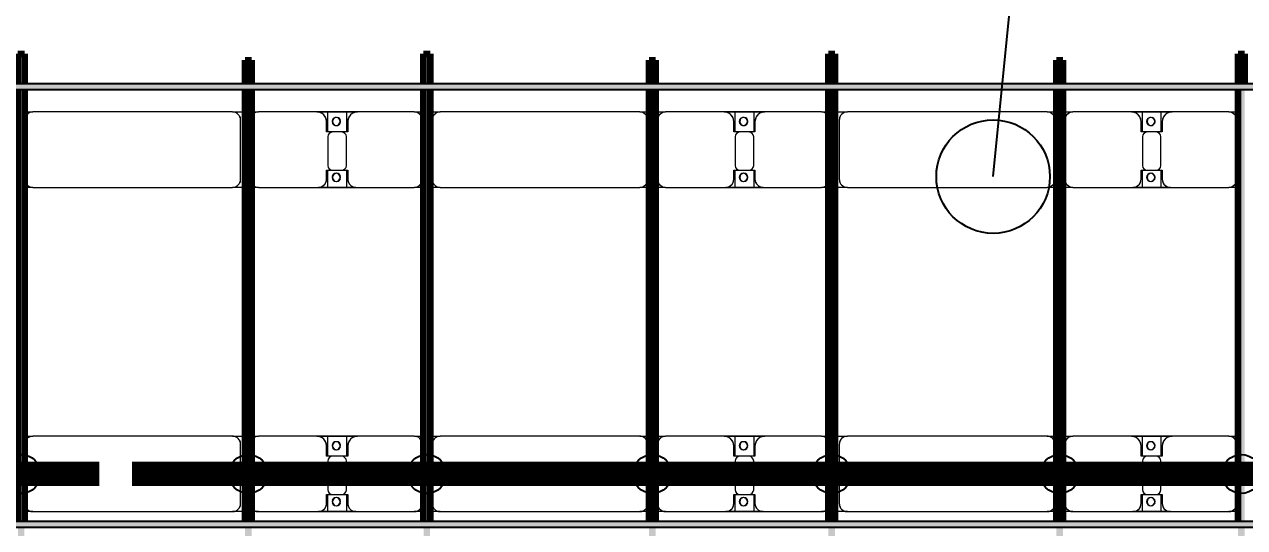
# Model space of a CAD drawing. Header units: millimetres. Extents: x -268744 to 115753, y -96240 to -10461.
# Drawn here: x -239644 to -232124, y -22647 to -19543 of the extents above; entities that cross this region are included whole.
import ezdxf

# ---------------------------------------------------------------- set-up
doc = ezdxf.new("R2010")
doc.units = ezdxf.units.MM
for name, color, linetype, lineweight in [('A-ANNO-DIMS', 211, 'Continuous', 9), ('A-ANNO-DIMS-900', 211, 'Continuous', 9), ('A-GENM', 13, 'Continuous', 9), ('S-BEAM', 12, 'Continuous', 9)]:
    doc.layers.add(name, color=color, linetype=linetype, lineweight=lineweight)
for name, color, linetype in [('GC-BICH NEO', 6, 'Continuous'), ('GC-DAY NEO', 5, 'Continuous'), ('GC-HOP 40x60 GIA CUONG', 1, 'Continuous')]:
    doc.layers.add(name, color=color, linetype=linetype)
doc.styles.add('Trebuchet MS', font='trebuc.ttf', dxfattribs={"width": 0.8, "height": 2700})
doc.dimstyles.new('Arc_Length_-_3mm_Trebuchet_MS_3', dxfattribs={"dimscale": 304.8, "dimtxt": 2783.567448, "dimasz": 2.952756, "dimexe": 4.429134, "dimexo": 4.429134, "dimgap": 0.885827, "dimtad": 1, "dimdec": 0, "dimrnd": 10, "dimzin": 0, "dimdsep": 46, "dimtxsty": 'Trebuchet MS', "dimblk1": 'OBLIQUE', "dimblk2": 'OBLIQUE', "dimsah": 1, "dimcen": 0.09, "dimdle": 2.952756, "dimazin": 0, "dimtfac": 1, "dimtdec": 4, "dimtix": 1, "dimtmove": 0, "dimatfit": 3, "dimfxl": 1, "dimtvp": 1, "dimtfill": 1, "dimtolj": 1, "dimtzin": 0, "dimarcsym": 2})

# ---------------------------------------------------------------- blocks, each defined once
blk = doc.blocks.new('Dầm C52 - Dầm C52-V2-KHUNG KẾT CẤU BÈ PIN 1')
at = {"layer": 'S-BEAM', "lineweight": 140}
h = blk.add_hatch(color=1, dxfattribs=at)
h.paths.add_polyline_path([(-25480.9, 20), (-25480.9, -20), (-25440.9, -20), (-25440.9, 20)])
h.paths.add_polyline_path([(-25400.9, 20), (-25400.9, -20), (-19440.9, -20), (-19443, 20), (-24983.5, 20)])
h.paths.add_polyline_path([(-19400.9, 20), (-19400.9, -20), (-13440.9, -20), (-13440.9, 20), (-18519.6, 20)])
h.paths.add_polyline_path([(-13400.9, -20), (-7440.9, -20), (-7440.9, 20), (-13400.9, 20)])
h.paths.add_polyline_path([(-7400.9, 20), (-7400.9, -20), (-1440.9, -20), (-1440.9, 20), (-6515.3, 20)])
h.paths.add_polyline_path([(-1400.9, 20), (-1400.9, -20), (4559.1, -20), (4559.1, 20), (-974.9, 20)])
h.paths.add_polyline_path([(4599.1, -20), (10559.1, -20), (10559.1, 20), (4599.1, 20)])
h.paths.add_polyline_path([(10599.1, -20), (16559.1, -20), (16559.1, 20), (10599.1, 20)])
h.paths.add_polyline_path([(16599.1, 20), (16599.1, -20), (22559.1, -20), (22559.1, 20), (17493.2, 20)])
h.paths.add_polyline_path([(22599.1, 20), (22599.1, -20), (25259.1, -20), (25259.1, 20), (23033.7, 20)])
h.paths.add_polyline_path([(25299.1, -20), (25480.9, -20), (25480.9, 20), (25299.1, 20)])
at = {"layer": 'S-BEAM', "color": 1, "lineweight": 140}
for p, q in [((22599.1, 20), (25259.1, 20)), ((25299.1, 20), (25480.9, 20)), ((25480.9, 20), (25480.9, -20)), ((25259.1, -20), (22599.1, -20)), ((25480.9, -20), (25299.1, -20))]:
    blk.add_line(p, q, dxfattribs=at)
blk = doc.blocks.new('Dầm C52 - Dầm C52-102503-KHUNG KẾT CẤU BÈ PIN 1')
at = {"layer": 'S-BEAM', "lineweight": 140}
h = blk.add_hatch(color=1, dxfattribs=at)
h.paths.add_polyline_path([(-25480.9, 20), (-25480.9, -20), (-25440.9, -20), (-25440.9, 20)])
h.paths.add_polyline_path([(-25400.9, 20), (-25400.9, -20), (-19440.9, -20), (-19443, 20), (-24983.5, 20)])
h.paths.add_polyline_path([(-19400.9, 20), (-19400.9, -20), (-13440.9, -20), (-13440.9, 20), (-17596.2, 20)])
h.paths.add_polyline_path([(-13400.9, -20), (-7440.9, -20), (-7440.9, 20), (-13400.9, 20)])
h.paths.add_polyline_path([(-7400.9, -20), (-1440.9, -20), (-1440.9, 20), (-7400.9, 20)])
h.paths.add_polyline_path([(-1400.9, -20), (4559.1, -20), (4559.1, 20), (-1400.9, 20)])
h.paths.add_polyline_path([(4599.1, -20), (10559.1, -20), (10559.1, 20), (4599.1, 20)])
h.paths.add_polyline_path([(10599.1, 20), (10599.1, -20), (16559.1, -20), (16559.1, 20), (11952.8, 20)])
h.paths.add_polyline_path([(16599.1, -20), (22559.1, -20), (22559.1, 20), (16599.1, 20)])
h.paths.add_polyline_path([(22599.1, -20), (25259.1, -20), (25259.1, 20), (22599.1, 20)])
h.paths.add_polyline_path([(25299.1, -20), (25441.8, -20), (25441.8, 20), (25299.1, 20)])
at = {"layer": 'S-BEAM', "color": 1, "lineweight": 140}
for p, q in [((22599.1, 20), (25259.1, 20)), ((25299.1, 20), (25441.8, 20)), ((25441.8, 20), (25441.8, -20)), ((25259.1, -20), (22599.1, -20)), ((25441.8, -20), (25299.1, -20))]:
    blk.add_line(p, q, dxfattribs=at)
blk = doc.blocks.new('Dầm C52 - Dầm C52-V20-KHUNG KẾT CẤU BÈ PIN 1')
at = {"layer": 'S-BEAM', "lineweight": 140}
h = blk.add_hatch(color=1, dxfattribs=at)
h.paths.add_polyline_path([(-25480.9, 20), (-25480.9, -20), (-25440.9, -20), (-25440.9, 20)])
h.paths.add_polyline_path([(-25400.9, 1.6), (-25400.9, -20), (-19440.9, -20), (-19443, 20), (-25400.9, 20)])
h.paths.add_polyline_path([(-19400.9, -20), (-13440.9, -20), (-13440.9, 20), (-19400.9, 20), (-19400.9, 1.6)])
h.paths.add_polyline_path([(-13400.9, 1.6), (-13400.9, -20), (-7440.9, -20), (-7440.9, 20), (-13400.9, 20)])
h.paths.add_polyline_path([(-7400.9, 20), (-7400.9, -20), (-1440.9, -20), (-1440.9, 20), (-6515.3, 20)])
h.paths.add_polyline_path([(-1400.9, 1.6), (-1400.9, -20), (4559.1, -20), (4559.1, 20), (-1400.9, 20)])
h.paths.add_polyline_path([(4599.1, 1.6), (4599.1, -20), (10559.1, -20), (10559.1, 20), (4599.1, 20)])
h.paths.add_polyline_path([(10599.1, 20), (10599.1, -20), (16559.1, -20), (16559.1, 20), (11029.4, 20)])
h.paths.add_polyline_path([(16599.1, 20), (16599.1, -20), (22559.1, -20), (22559.1, 20), (17493.2, 20)])
h.paths.add_polyline_path([(22599.1, 1.6), (22599.1, -20), (25259.1, -20), (25259.1, 20), (22599.1, 20)])
h.paths.add_polyline_path([(25299.1, -20), (25441.8, -20), (25441.8, 20), (25299.1, 20), (25299.1, 1.6)])
at = {"layer": 'S-BEAM', "color": 1, "lineweight": 140}
for p, q in [((22599.1, 20), (25259.1, 20)), ((25299.1, 20), (25441.8, 20)), ((25441.8, 20), (25441.8, -20)), ((25259.1, -20), (22599.1, -20)), ((25441.8, -20), (25299.1, -20))]:
    blk.add_line(p, q, dxfattribs=at)
blk = doc.blocks.new('Dầm C52 - Dầm C52-V1-KHUNG KẾT CẤU BÈ PIN 1')
at = {"layer": 'S-BEAM', "lineweight": 140}
h = blk.add_hatch(color=1, dxfattribs=at)
h.paths.add_polyline_path([(-25480.9, 20), (-25480.9, -20), (-25440.9, -20), (-25445.2, 20)])
h.paths.add_polyline_path([(-25400.9, -20), (-19440.9, -20), (-19443, 20), (-25400.9, 20)])
h.paths.add_polyline_path([(-19400.9, 20), (-19400.9, -20), (-13440.9, -20), (-13440.9, 20), (-18981.3, 20)])
h.paths.add_polyline_path([(-13400.9, -20), (-7440.9, -20), (-7440.9, 20), (-13400.9, 20)])
h.paths.add_polyline_path([(-7400.9, 20), (-7400.9, -20), (-1440.9, -20), (-1440.9, 20), (-6977, 20)])
h.paths.add_polyline_path([(-1400.9, -20), (4559.1, -20), (4559.1, 20), (-1400.9, 20)])
h.paths.add_polyline_path([(4599.1, 20), (4599.1, -20), (10559.1, -20), (10559.1, 20), (5027.2, 20)])
h.paths.add_polyline_path([(10599.1, -20), (16559.1, -20), (16559.1, 20), (10599.1, 20)])
h.paths.add_polyline_path([(16599.1, 20), (16599.1, -20), (22559.1, -20), (22559.1, 20), (17031.5, 20)])
h.paths.add_polyline_path([(22599.1, -20), (25259.1, -20), (25259.1, 20), (22599.1, 20)])
h.paths.add_polyline_path([(25299.1, -20), (25480.9, -20), (25480.9, 20), (25299.1, 20)])
at = {"layer": 'S-BEAM', "color": 1, "lineweight": 140}
for p, q in [((22599.1, 20), (25259.1, 20)), ((25299.1, 20), (25480.9, 20)), ((25480.9, 20), (25480.9, -20)), ((25259.1, -20), (22599.1, -20)), ((25480.9, -20), (25299.1, -20))]:
    blk.add_line(p, q, dxfattribs=at)
blk = doc.blocks.new('Dầm C52 - Dầm C52-V21-KHUNG KẾT CẤU BÈ PIN 1')
at = {"layer": 'S-BEAM', "lineweight": 140}
h = blk.add_hatch(color=1, dxfattribs=at)
h.paths.add_polyline_path([(-25480.9, 20), (-25480.9, -20), (-25440.9, -20), (-25445.2, 20)])
h.paths.add_polyline_path([(-25400.9, 20), (-25400.9, -20), (-19440.9, -20), (-19443, 20), (-24983.5, 20)])
h.paths.add_polyline_path([(-19400.9, 5.7), (-19400.9, -20), (-13440.9, -20), (-13440.9, 20), (-19400.9, 20)])
h.paths.add_polyline_path([(-13400.9, 5.7), (-13400.9, -20), (-7440.9, -20), (-7440.9, 20), (-13400.9, 20)])
h.paths.add_polyline_path([(-7400.9, -20), (-1440.9, -20), (-1440.9, 20), (-7400.9, 20), (-7400.9, 5.7)])
h.paths.add_polyline_path([(-1400.9, 5.7), (-1400.9, -20), (4559.1, -20), (4559.1, 20), (-1400.9, 20)])
h.paths.add_polyline_path([(4599.1, 20), (4599.1, -20), (10559.1, -20), (10559.1, 20), (5027.2, 20)])
h.paths.add_polyline_path([(10599.1, 5.7), (10599.1, -20), (16559.1, -20), (16559.1, 20), (10599.1, 20)])
h.paths.add_polyline_path([(16599.1, -20), (22559.1, -20), (22559.1, 20), (16599.1, 20), (16599.1, 5.7)])
h.paths.add_polyline_path([(22599.1, 5.7), (22599.1, -20), (25259.1, -20), (25259.1, 20), (22599.1, 20)])
h.paths.add_polyline_path([(25299.1, -20), (25480.9, -20), (25480.9, 20), (25299.1, 20), (25299.1, 5.7)])
at = {"layer": 'S-BEAM', "color": 1, "lineweight": 140}
for p, q in [((22599.1, 20), (25259.1, 20)), ((25299.1, 20), (25480.9, 20)), ((25480.9, 20), (25480.9, -20)), ((25480.9, -20), (25299.1, -20))]:
    blk.add_line(p, q, dxfattribs=at)
blk = doc.blocks.new('Dai phao do pin - DẢI PHAO ĐỠ PIN-V27-KHUNG KẾT CẤU BÈ PIN 1')
at = {"layer": 'A-GENM', "color": 7}
for p, q in [((14387.6, 241.6), (14439.7, 241.6)), ((14387.6, 241.6), (14439.7, 241.6)), ((15670.3, 241.6), (14439.7, 241.6)), ((15670.3, 241.6), (15747.6, 241.6)), ((15670.3, 241.6), (15747.6, 241.6)), ((15787.6, 241.6), (15829.7, 241.6)), ((15787.6, 241.6), (15829.7, 241.6)), ((16189.7, 241.6), (15829.7, 241.6)), ((16189.7, 241.6), (16372.2, 241.6)), ((16372.2, 241.6), (16189.7, 241.6)), ((16257.8, 241.6), (16440.3, 241.6)), ((16257.8, 116.2), (16257.8, 241.6)), ((16440.3, 241.6), (16257.8, 241.6)), ((16372.2, 241.6), (16372.2, 116.2)), ((16790.3, 241.6), (16440.3, 241.6)), ((16790.3, 241.6), (16847.6, 241.6)), ((16790.3, 241.6), (16847.6, 241.6)), ((16887.6, 241.6), (16949.7, 241.6)), ((16887.6, 241.6), (16949.7, 241.6)), ((18180.3, 241.6), (16949.7, 241.6)), ((18180.3, 241.6), (18237.6, 241.6)), ((18180.3, 241.6), (18237.6, 241.6)), ((18277.6, 241.6), (18339.7, 241.6)), ((18277.6, 241.6), (18339.7, 241.6)), ((18699.7, 241.6), (18339.7, 241.6)), ((18699.7, 241.6), (18882.2, 241.6)), ((18882.2, 241.6), (18699.7, 241.6)), ((18767.8, 241.6), (18950.3, 241.6)), ((18767.8, 116.2), (18767.8, 241.6)), ((18950.3, 241.6), (18767.8, 241.6)), ((18882.2, 241.6), (18882.2, 116.2)), ((19300.3, 241.6), (18950.3, 241.6)), ((19300.3, 241.6), (19342.6, 241.6)), ((19300.3, 241.6), (19342.6, 241.6)), ((19382.6, 241.6), (19459.7, 241.6)), ((19382.6, 241.6), (19459.7, 241.6)), ((20690.3, 241.6), (19459.7, 241.6)), ((20690.3, 241.6), (20747.6, 241.6)), ((20690.3, 241.6), (20747.6, 241.6)), ((20787.6, 241.6), (20849.7, 241.6)), ((20787.6, 241.6), (20849.7, 241.6)), ((21209.7, 241.6), (20849.7, 241.6)), ((21209.7, 241.6), (21392.2, 241.6)), ((21392.2, 241.6), (21209.7, 241.6)), ((21277.8, 241.6), (21460.3, 241.6)), ((21277.8, 116.2), (21277.8, 241.6)), ((21460.3, 241.6), (21277.8, 241.6)), ((21392.2, 241.6), (21392.2, 116.2)), ((21810.3, 241.6), (21460.3, 241.6)), ((21810.3, 241.6), (21867.6, 241.6)), ((21810.3, 241.6), (21867.6, 241.6)), ((14389.7, 191.6), (14389.7, -173.4)), ((15720.3, -173.4), (15720.3, 191.6)), ((16249.7, 118.2), (16249.7, 181.6)), ((16380.3, 181.6), (16380.3, 118.2)), ((16840.3, -173.4), (16840.3, 191.6)), ((16899.7, 191.6), (16899.7, -173.4)), ((18230.3, -173.4), (18230.3, 191.6)), ((18289.7, 191.6), (18289.7, -173.4)), ((18759.7, 118.2), (18759.7, 181.6)), ((18890.3, 181.6), (18890.3, 118.2)), ((19409.7, 191.6), (19409.7, -173.4)), ((20740.3, -173.4), (20740.3, 191.6)), ((20799.7, 191.6), (20799.7, -173.4)), ((21269.7, 118.2), (21269.7, 181.6)), ((21400.3, 181.6), (21400.3, 118.2)), ((21860.3, -173.4), (21860.3, 191.6)), ((16342.2, 118.2), (16249.7, 118.2)), ((16257.8, 88.2), (16257.8, -88.2)), ((16380.3, 118.2), (16287.8, 118.2)), ((16372.2, -88.2), (16372.2, 88.2)), ((18852.2, 118.2), (18759.7, 118.2)), ((18767.8, 88.2), (18767.8, -88.2)), ((18890.3, 118.2), (18797.8, 118.2)), ((18882.2, -88.2), (18882.2, 88.2)), ((21362.2, 118.2), (21269.7, 118.2)), ((21277.8, 88.2), (21277.8, -88.2)), ((21400.3, 118.2), (21307.8, 118.2)), ((21392.2, -88.2), (21392.2, 88.2)), ((16249.7, -173.4), (16249.7, -118.2)), ((16249.7, -118.2), (16342.2, -118.2)), ((16257.8, -223.4), (16257.8, -116.2)), ((16287.8, -118.2), (16380.3, -118.2)), ((16372.2, -116.2), (16372.2, -223.4)), ((16380.3, -118.2), (16380.3, -173.4)), ((18759.7, -173.4), (18759.7, -118.2)), ((18759.7, -118.2), (18852.2, -118.2)), ((18767.8, -223.4), (18767.8, -116.2)), ((18797.8, -118.2), (18890.3, -118.2)), ((18882.2, -116.2), (18882.2, -223.4)), ((18890.3, -118.2), (18890.3, -173.4)), ((21269.7, -173.4), (21269.7, -118.2)), ((21269.7, -118.2), (21362.2, -118.2)), ((21277.8, -223.4), (21277.8, -116.2)), ((21307.8, -118.2), (21400.3, -118.2)), ((21392.2, -116.2), (21392.2, -223.4)), ((21400.3, -118.2), (21400.3, -173.4)), ((14439.7, -223.4), (14387.6, -223.4)), ((14439.7, -223.4), (14387.6, -223.4)), ((14439.7, -223.4), (15670.3, -223.4)), ((15747.6, -223.4), (15670.3, -223.4)), ((15747.6, -223.4), (15670.3, -223.4)), ((15829.7, -223.4), (15787.6, -223.4)), ((15829.7, -223.4), (15787.6, -223.4)), ((15829.7, -223.4), (16199.7, -223.4)), ((16372.2, -223.4), (16199.7, -223.4)), ((16199.7, -223.4), (16372.2, -223.4)), ((16430.3, -223.4), (16257.8, -223.4)), ((16257.8, -223.4), (16430.3, -223.4)), ((16430.3, -223.4), (16790.3, -223.4)), ((16847.6, -223.4), (16790.3, -223.4)), ((16847.6, -223.4), (16790.3, -223.4)), ((16949.7, -223.4), (16887.6, -223.4)), ((16949.7, -223.4), (16887.6, -223.4)), ((16949.7, -223.4), (18180.3, -223.4)), ((18237.6, -223.4), (18180.3, -223.4)), ((18237.6, -223.4), (18180.3, -223.4)), ((18339.7, -223.4), (18277.6, -223.4)), ((18339.7, -223.4), (18277.6, -223.4)), ((18339.7, -223.4), (18709.7, -223.4)), ((18882.2, -223.4), (18709.7, -223.4)), ((18709.7, -223.4), (18882.2, -223.4)), ((18940.3, -223.4), (18767.8, -223.4)), ((18767.8, -223.4), (18940.3, -223.4)), ((18940.3, -223.4), (19300.3, -223.4)), ((19342.6, -223.4), (19300.3, -223.4)), ((19342.6, -223.4), (19300.3, -223.4)), ((19459.7, -223.4), (19382.6, -223.4)), ((19459.7, -223.4), (19382.6, -223.4)), ((19459.7, -223.4), (20690.3, -223.4)), ((20747.6, -223.4), (20690.3, -223.4)), ((20747.6, -223.4), (20690.3, -223.4)), ((20849.7, -223.4), (20787.6, -223.4)), ((20849.7, -223.4), (20787.6, -223.4)), ((20849.7, -223.4), (21219.7, -223.4)), ((21392.2, -223.4), (21219.7, -223.4)), ((21219.7, -223.4), (21392.2, -223.4)), ((21450.3, -223.4), (21277.8, -223.4)), ((21277.8, -223.4), (21450.3, -223.4)), ((21450.3, -223.4), (21810.3, -223.4)), ((21867.6, -223.4), (21810.3, -223.4)), ((21867.6, -223.4), (21810.3, -223.4))]:
    blk.add_line(p, q, dxfattribs=at)
for centre, radius, start, end in [((14439.7, 191.6), 50, 90, 180), ((14439.7, 191.6), 50, 105, 135), ((15670.3, 191.6), 50, 360, 90), ((15670.3, 191.6), 50, 60, 90), ((15829.7, 191.6), 50, 90, 150), ((15829.7, 191.6), 50, 105, 150), ((16189.7, 181.6), 60, 0, 90), ((16189.7, 181.6), 60, 0, 60), ((16440.3, 181.6), 60, 90, 180), ((16440.3, 181.6), 60, 120, 180), ((16790.3, 191.6), 50, 0, 90), ((16790.3, 191.6), 50, 0, 75), ((16949.7, 191.6), 50, 90, 180), ((16949.7, 191.6), 50, 105, 135), ((18180.3, 191.6), 50, 0, 90), ((18180.3, 191.6), 50, 60, 90), ((18339.7, 191.6), 50, 90, 180), ((18339.7, 191.6), 50, 105, 180), ((18699.7, 181.6), 60, 360, 90), ((18699.7, 181.6), 60, 360, 60), ((18950.3, 181.6), 60, 90, 180), ((18950.3, 181.6), 60, 120, 180), ((19300.3, 191.6), 50, 30, 90), ((19300.3, 191.6), 50, 30, 75), ((19459.7, 191.6), 50, 90, 180), ((19459.7, 191.6), 50, 105, 135), ((20690.3, 191.6), 50, 0, 90), ((20690.3, 191.6), 50, 60, 90), ((20849.7, 191.6), 50, 90, 180), ((20849.7, 191.6), 50, 105, 180), ((21209.7, 181.6), 60, 0, 90), ((21209.7, 181.6), 60, 0, 60), ((21460.3, 181.6), 60, 90, 180), ((21460.3, 181.6), 60, 120, 180), ((21810.3, 191.6), 50, 0, 90), ((21810.3, 191.6), 50, 0, 75), ((14439.7, 191.6), 50, 150, 180), ((15670.3, 191.6), 50, 15, 30), ((16308.6, 183.2), 25, 0, 180), ((16308.6, 183.2), 25, 180, 0), ((16308.6, 183.2), 25, 360, 165), ((16311.4, 183.2), 25, 0, 180), ((16311.4, 183.2), 25, 90, 180), ((16311.4, 183.2), 25, 180, 360), ((16311.4, 183.2), 25, 180, 300), ((16308.6, 183.2), 25, 210, 0), ((16311.4, 183.2), 25, 15, 75), ((16311.4, 183.2), 25, 330, 345), ((16949.7, 191.6), 50, 150, 180), ((18180.3, 191.6), 50, 15, 30), ((18818.6, 183.2), 25, 0, 180), ((18818.6, 183.2), 25, 180, 0), ((18818.6, 183.2), 25, 0, 165), ((18821.4, 183.2), 25, 0, 180), ((18821.4, 183.2), 25, 90, 180), ((18821.4, 183.2), 25, 180, 0), ((18821.4, 183.2), 25, 180, 300), ((18818.6, 183.2), 25, 210, 0), ((18821.4, 183.2), 25, 15, 75), ((18821.4, 183.2), 25, 330, 345), ((19459.7, 191.6), 50, 150, 180), ((20690.3, 191.6), 50, 15, 30), ((21328.6, 183.2), 25, 0, 180), ((21328.6, 183.2), 25, 180, 0), ((21328.6, 183.2), 25, 0, 165), ((21331.4, 183.2), 25, 360, 180), ((21331.4, 183.2), 25, 90, 180), ((21331.4, 183.2), 25, 180, 0), ((21331.4, 183.2), 25, 180, 300), ((21328.6, 183.2), 25, 210, 0), ((21331.4, 183.2), 25, 15, 75), ((21331.4, 183.2), 25, 330, 345), ((16287.8, 88.2), 30, 90, 180), ((16342.2, 88.2), 30, 0, 90), ((18797.8, 88.2), 30, 90, 180), ((18852.2, 88.2), 30, 360, 90), ((21307.8, 88.2), 30, 90, 180), ((21362.2, 88.2), 30, 0, 90), ((16287.8, -88.2), 30, 180, 270), ((16308.6, -161.8), 25, 360, 180), ((16308.6, -161.8), 25, 105, 165), ((16311.4, -161.8), 25, 0, 180), ((16311.4, -161.8), 25, 105, 180), ((16308.6, -161.8), 25, 0, 75), ((16311.4, -161.8), 25, 15, 75), ((16342.2, -88.2), 30, 270, 0), ((18797.8, -88.2), 30, 180, 270), ((18818.6, -161.8), 25, 0, 180), ((18818.6, -161.8), 25, 105, 165), ((18821.4, -161.8), 25, 0, 180), ((18821.4, -161.8), 25, 105, 180), ((18818.6, -161.8), 25, 0, 75), ((18821.4, -161.8), 25, 15, 75), ((18852.2, -88.2), 30, 270, 0), ((21307.8, -88.2), 30, 180, 270), ((21328.6, -161.8), 25, 0, 180), ((21328.6, -161.8), 25, 105, 165), ((21331.4, -161.8), 25, 360, 180), ((21331.4, -161.8), 25, 105, 180), ((21328.6, -161.8), 25, 0, 75), ((21331.4, -161.8), 25, 15, 75), ((21362.2, -88.2), 30, 270, 0), ((14439.7, -173.4), 50, 180, 270), ((14439.7, -173.4), 50, 180, 210), ((14439.7, -173.4), 50, 240, 270), ((15670.3, -173.4), 50, 270, 0), ((15670.3, -173.4), 50, 285, 300), ((15670.3, -173.4), 50, 330, 0), ((15829.7, -173.4), 50, 210, 270), ((15829.7, -173.4), 50, 210, 255), ((16199.7, -173.4), 50, 270, 360), ((16199.7, -173.4), 50, 285, 360), ((16308.6, -161.8), 25, 180, 360), ((16308.6, -161.8), 25, 195, 360), ((16311.4, -161.8), 25, 180, 0), ((16311.4, -161.8), 25, 180, 270), ((16311.4, -161.8), 25, 285, 345), ((16430.3, -173.4), 50, 180, 270), ((16430.3, -173.4), 50, 180, 255), ((16790.3, -173.4), 50, 270, 360), ((16790.3, -173.4), 50, 285, 360), ((16949.7, -173.4), 50, 180, 270), ((16949.7, -173.4), 50, 180, 210), ((16949.7, -173.4), 50, 240, 270), ((18180.3, -173.4), 50, 270, 0), ((18180.3, -173.4), 50, 285, 300), ((18180.3, -173.4), 50, 330, 360), ((18339.7, -173.4), 50, 180, 270), ((18339.7, -173.4), 50, 180, 255), ((18709.7, -173.4), 50, 270, 360), ((18709.7, -173.4), 50, 285, 360), ((18818.6, -161.8), 25, 180, 0), ((18818.6, -161.8), 25, 195, 0), ((18821.4, -161.8), 25, 180, 0), ((18821.4, -161.8), 25, 180, 270), ((18821.4, -161.8), 25, 285, 345), ((18940.3, -173.4), 50, 180, 270), ((18940.3, -173.4), 50, 180, 255), ((19300.3, -173.4), 50, 270, 330), ((19300.3, -173.4), 50, 285, 330), ((19459.7, -173.4), 50, 180, 270), ((19459.7, -173.4), 50, 180, 210), ((19459.7, -173.4), 50, 240, 270), ((20690.3, -173.4), 50, 270, 0), ((20690.3, -173.4), 50, 285, 300), ((20690.3, -173.4), 50, 330, 0), ((20849.7, -173.4), 50, 180, 270), ((20849.7, -173.4), 50, 180, 255), ((21219.7, -173.4), 50, 270, 360), ((21219.7, -173.4), 50, 285, 360), ((21328.6, -161.8), 25, 180, 0), ((21328.6, -161.8), 25, 195, 0), ((21331.4, -161.8), 25, 180, 360), ((21331.4, -161.8), 25, 180, 270), ((21331.4, -161.8), 25, 285, 345), ((21450.3, -173.4), 50, 180, 270), ((21450.3, -173.4), 50, 180, 255), ((21810.3, -173.4), 50, 270, 0), ((21810.3, -173.4), 50, 285, 0)]:
    blk.add_arc(centre, radius, start, end, dxfattribs=at)
blk = doc.blocks.new('Dai phao do pin - DẢI PHAO ĐỠ PIN-V28-KHUNG KẾT CẤU BÈ PIN 1')
at = {"layer": 'A-GENM', "color": 7}
for p, q in [((14387.6, 241.6), (14439.7, 241.6)), ((14387.6, 241.6), (14439.7, 241.6)), ((15670.3, 241.6), (14439.7, 241.6)), ((15670.3, 241.6), (15747.6, 241.6)), ((15670.3, 241.6), (15747.6, 241.6)), ((15787.6, 241.6), (15829.7, 241.6)), ((15787.6, 241.6), (15829.7, 241.6)), ((16189.7, 241.6), (15829.7, 241.6)), ((16189.7, 241.6), (16372.2, 241.6)), ((16372.2, 241.6), (16189.7, 241.6)), ((16257.8, 241.6), (16440.3, 241.6)), ((16257.8, 116.2), (16257.8, 241.6)), ((16440.3, 241.6), (16257.8, 241.6)), ((16372.2, 241.6), (16372.2, 116.2)), ((16790.3, 241.6), (16440.3, 241.6)), ((16790.3, 241.6), (16847.6, 241.6)), ((16790.3, 241.6), (16847.6, 241.6)), ((16887.6, 241.6), (16949.7, 241.6)), ((16887.6, 241.6), (16949.7, 241.6)), ((18180.3, 241.6), (16949.7, 241.6)), ((18180.3, 241.6), (18237.6, 241.6)), ((18180.3, 241.6), (18237.6, 241.6)), ((18277.6, 241.6), (18339.7, 241.6)), ((18277.6, 241.6), (18339.7, 241.6)), ((18699.7, 241.6), (18339.7, 241.6)), ((18699.7, 241.6), (18882.2, 241.6)), ((18882.2, 241.6), (18699.7, 241.6)), ((18767.8, 241.6), (18950.3, 241.6)), ((18767.8, 116.2), (18767.8, 241.6)), ((18950.3, 241.6), (18767.8, 241.6)), ((18882.2, 241.6), (18882.2, 116.2)), ((19300.3, 241.6), (18950.3, 241.6)), ((19300.3, 241.6), (19342.6, 241.6)), ((19300.3, 241.6), (19342.6, 241.6)), ((19382.6, 241.6), (19459.7, 241.6)), ((19382.6, 241.6), (19459.7, 241.6)), ((20690.3, 241.6), (19459.7, 241.6)), ((20690.3, 241.6), (20747.6, 241.6)), ((20690.3, 241.6), (20747.6, 241.6)), ((20787.6, 241.6), (20849.7, 241.6)), ((20787.6, 241.6), (20849.7, 241.6)), ((21209.7, 241.6), (20849.7, 241.6)), ((21209.7, 241.6), (21392.2, 241.6)), ((21392.2, 241.6), (21209.7, 241.6)), ((21277.8, 241.6), (21460.3, 241.6)), ((21277.8, 116.2), (21277.8, 241.6)), ((21460.3, 241.6), (21277.8, 241.6)), ((21392.2, 241.6), (21392.2, 116.2)), ((21810.3, 241.6), (21460.3, 241.6)), ((21810.3, 241.6), (21867.6, 241.6)), ((21810.3, 241.6), (21867.6, 241.6)), ((14389.7, 191.6), (14389.7, -173.4)), ((15720.3, -173.4), (15720.3, 191.6)), ((16249.7, 118.2), (16249.7, 181.6)), ((16380.3, 181.6), (16380.3, 118.2)), ((16840.3, -173.4), (16840.3, 191.6)), ((16899.7, 191.6), (16899.7, -173.4)), ((18230.3, -173.4), (18230.3, 191.6)), ((18289.7, 191.6), (18289.7, -173.4)), ((18759.7, 118.2), (18759.7, 181.6)), ((18890.3, 181.6), (18890.3, 118.2)), ((19409.7, 191.6), (19409.7, -173.4)), ((20740.3, -173.4), (20740.3, 191.6)), ((20799.7, 191.6), (20799.7, -173.4)), ((21269.7, 118.2), (21269.7, 181.6)), ((21400.3, 181.6), (21400.3, 118.2)), ((21860.3, -173.4), (21860.3, 191.6)), ((16342.2, 118.2), (16249.7, 118.2)), ((16257.8, 88.2), (16257.8, -88.2)), ((16380.3, 118.2), (16287.8, 118.2)), ((16372.2, -88.2), (16372.2, 88.2)), ((18852.2, 118.2), (18759.7, 118.2)), ((18767.8, 88.2), (18767.8, -88.2)), ((18890.3, 118.2), (18797.8, 118.2)), ((18882.2, -88.2), (18882.2, 88.2)), ((21362.2, 118.2), (21269.7, 118.2)), ((21277.8, 88.2), (21277.8, -88.2)), ((21400.3, 118.2), (21307.8, 118.2)), ((21392.2, -88.2), (21392.2, 88.2)), ((16249.7, -173.4), (16249.7, -118.2)), ((16249.7, -118.2), (16342.2, -118.2)), ((16257.8, -223.4), (16257.8, -116.2)), ((16287.8, -118.2), (16380.3, -118.2)), ((16372.2, -116.2), (16372.2, -223.4)), ((16380.3, -118.2), (16380.3, -173.4)), ((18759.7, -173.4), (18759.7, -118.2)), ((18759.7, -118.2), (18852.2, -118.2)), ((18767.8, -223.4), (18767.8, -116.2)), ((18797.8, -118.2), (18890.3, -118.2)), ((18882.2, -116.2), (18882.2, -223.4)), ((18890.3, -118.2), (18890.3, -173.4)), ((21269.7, -173.4), (21269.7, -118.2)), ((21269.7, -118.2), (21362.2, -118.2)), ((21277.8, -223.4), (21277.8, -116.2)), ((21307.8, -118.2), (21400.3, -118.2)), ((21392.2, -116.2), (21392.2, -223.4)), ((21400.3, -118.2), (21400.3, -173.4)), ((14439.7, -223.4), (14387.6, -223.4)), ((14439.7, -223.4), (14387.6, -223.4)), ((14439.7, -223.4), (15670.3, -223.4)), ((15747.6, -223.4), (15670.3, -223.4)), ((15747.6, -223.4), (15670.3, -223.4)), ((15829.7, -223.4), (15787.6, -223.4)), ((15829.7, -223.4), (15787.6, -223.4)), ((15829.7, -223.4), (16199.7, -223.4)), ((16372.2, -223.4), (16199.7, -223.4)), ((16199.7, -223.4), (16372.2, -223.4)), ((16430.3, -223.4), (16257.8, -223.4)), ((16257.8, -223.4), (16430.3, -223.4)), ((16430.3, -223.4), (16790.3, -223.4)), ((16847.6, -223.4), (16790.3, -223.4)), ((16847.6, -223.4), (16790.3, -223.4)), ((16949.7, -223.4), (16887.6, -223.4)), ((16949.7, -223.4), (16887.6, -223.4)), ((16949.7, -223.4), (18180.3, -223.4)), ((18237.6, -223.4), (18180.3, -223.4)), ((18237.6, -223.4), (18180.3, -223.4)), ((18339.7, -223.4), (18277.6, -223.4)), ((18339.7, -223.4), (18277.6, -223.4)), ((18339.7, -223.4), (18709.7, -223.4)), ((18882.2, -223.4), (18709.7, -223.4)), ((18709.7, -223.4), (18882.2, -223.4)), ((18940.3, -223.4), (18767.8, -223.4)), ((18767.8, -223.4), (18940.3, -223.4)), ((18940.3, -223.4), (19300.3, -223.4)), ((19342.6, -223.4), (19300.3, -223.4)), ((19342.6, -223.4), (19300.3, -223.4)), ((19459.7, -223.4), (19382.6, -223.4)), ((19459.7, -223.4), (19382.6, -223.4)), ((19459.7, -223.4), (20690.3, -223.4)), ((20747.6, -223.4), (20690.3, -223.4)), ((20747.6, -223.4), (20690.3, -223.4)), ((20849.7, -223.4), (20787.6, -223.4)), ((20849.7, -223.4), (20787.6, -223.4)), ((20849.7, -223.4), (21219.7, -223.4)), ((21392.2, -223.4), (21219.7, -223.4)), ((21219.7, -223.4), (21392.2, -223.4)), ((21450.3, -223.4), (21277.8, -223.4)), ((21277.8, -223.4), (21450.3, -223.4)), ((21450.3, -223.4), (21810.3, -223.4)), ((21867.6, -223.4), (21810.3, -223.4)), ((21867.6, -223.4), (21810.3, -223.4))]:
    blk.add_line(p, q, dxfattribs=at)
for centre, radius, start, end in [((14439.7, 191.6), 50, 90, 180), ((14439.7, 191.6), 50, 105, 135), ((15670.3, 191.6), 50, 360, 90), ((15670.3, 191.6), 50, 60, 90), ((15829.7, 191.6), 50, 90, 150), ((15829.7, 191.6), 50, 105, 150), ((16189.7, 181.6), 60, 0, 90), ((16189.7, 181.6), 60, 0, 60), ((16440.3, 181.6), 60, 90, 180), ((16440.3, 181.6), 60, 120, 180), ((16790.3, 191.6), 50, 0, 90), ((16790.3, 191.6), 50, 0, 75), ((16949.7, 191.6), 50, 90, 180), ((16949.7, 191.6), 50, 105, 135), ((18180.3, 191.6), 50, 0, 90), ((18180.3, 191.6), 50, 60, 90), ((18339.7, 191.6), 50, 90, 180), ((18339.7, 191.6), 50, 105, 180), ((18699.7, 181.6), 60, 360, 90), ((18699.7, 181.6), 60, 360, 60), ((18950.3, 181.6), 60, 90, 180), ((18950.3, 181.6), 60, 120, 180), ((19300.3, 191.6), 50, 30, 90), ((19300.3, 191.6), 50, 30, 75), ((19459.7, 191.6), 50, 90, 180), ((19459.7, 191.6), 50, 105, 135), ((20690.3, 191.6), 50, 0, 90), ((20690.3, 191.6), 50, 60, 90), ((20849.7, 191.6), 50, 90, 180), ((20849.7, 191.6), 50, 105, 180), ((21209.7, 181.6), 60, 0, 90), ((21209.7, 181.6), 60, 0, 60), ((21460.3, 181.6), 60, 90, 180), ((21460.3, 181.6), 60, 120, 180), ((21810.3, 191.6), 50, 0, 90), ((21810.3, 191.6), 50, 0, 75), ((14439.7, 191.6), 50, 150, 180), ((15670.3, 191.6), 50, 15, 30), ((16308.6, 183.2), 25, 0, 180), ((16308.6, 183.2), 25, 180, 0), ((16308.6, 183.2), 25, 360, 165), ((16311.4, 183.2), 25, 0, 180), ((16311.4, 183.2), 25, 90, 180), ((16311.4, 183.2), 25, 180, 360), ((16311.4, 183.2), 25, 180, 300), ((16308.6, 183.2), 25, 210, 0), ((16311.4, 183.2), 25, 15, 75), ((16311.4, 183.2), 25, 330, 345), ((16949.7, 191.6), 50, 150, 180), ((18180.3, 191.6), 50, 15, 30), ((18818.6, 183.2), 25, 0, 180), ((18818.6, 183.2), 25, 180, 0), ((18818.6, 183.2), 25, 0, 165), ((18821.4, 183.2), 25, 0, 180), ((18821.4, 183.2), 25, 90, 180), ((18821.4, 183.2), 25, 180, 0), ((18821.4, 183.2), 25, 180, 300), ((18818.6, 183.2), 25, 210, 0), ((18821.4, 183.2), 25, 15, 75), ((18821.4, 183.2), 25, 330, 345), ((19459.7, 191.6), 50, 150, 180), ((20690.3, 191.6), 50, 15, 30), ((21328.6, 183.2), 25, 0, 180), ((21328.6, 183.2), 25, 180, 0), ((21328.6, 183.2), 25, 0, 165), ((21331.4, 183.2), 25, 360, 180), ((21331.4, 183.2), 25, 90, 180), ((21331.4, 183.2), 25, 180, 0), ((21331.4, 183.2), 25, 180, 300), ((21328.6, 183.2), 25, 210, 0), ((21331.4, 183.2), 25, 15, 75), ((21331.4, 183.2), 25, 330, 345), ((16287.8, 88.2), 30, 90, 180), ((16342.2, 88.2), 30, 0, 90), ((18797.8, 88.2), 30, 90, 180), ((18852.2, 88.2), 30, 360, 90), ((21307.8, 88.2), 30, 90, 180), ((21362.2, 88.2), 30, 0, 90), ((16287.8, -88.2), 30, 180, 270), ((16308.6, -161.8), 25, 360, 180), ((16308.6, -161.8), 25, 105, 165), ((16311.4, -161.8), 25, 0, 180), ((16311.4, -161.8), 25, 105, 180), ((16308.6, -161.8), 25, 0, 75), ((16311.4, -161.8), 25, 15, 75), ((16342.2, -88.2), 30, 270, 0), ((18797.8, -88.2), 30, 180, 270), ((18818.6, -161.8), 25, 0, 180), ((18818.6, -161.8), 25, 105, 165), ((18821.4, -161.8), 25, 0, 180), ((18821.4, -161.8), 25, 105, 180), ((18818.6, -161.8), 25, 0, 75), ((18821.4, -161.8), 25, 15, 75), ((18852.2, -88.2), 30, 270, 0), ((21307.8, -88.2), 30, 180, 270), ((21328.6, -161.8), 25, 0, 180), ((21328.6, -161.8), 25, 105, 165), ((21331.4, -161.8), 25, 360, 180), ((21331.4, -161.8), 25, 105, 180), ((21328.6, -161.8), 25, 0, 75), ((21331.4, -161.8), 25, 15, 75), ((21362.2, -88.2), 30, 270, 0), ((14439.7, -173.4), 50, 180, 270), ((14439.7, -173.4), 50, 180, 210), ((14439.7, -173.4), 50, 240, 270), ((15670.3, -173.4), 50, 270, 0), ((15670.3, -173.4), 50, 285, 300), ((15670.3, -173.4), 50, 330, 0), ((15829.7, -173.4), 50, 210, 270), ((15829.7, -173.4), 50, 210, 255), ((16199.7, -173.4), 50, 270, 360), ((16199.7, -173.4), 50, 285, 360), ((16308.6, -161.8), 25, 180, 360), ((16308.6, -161.8), 25, 195, 360), ((16311.4, -161.8), 25, 180, 0), ((16311.4, -161.8), 25, 180, 270), ((16311.4, -161.8), 25, 285, 345), ((16430.3, -173.4), 50, 180, 270), ((16430.3, -173.4), 50, 180, 255), ((16790.3, -173.4), 50, 270, 360), ((16790.3, -173.4), 50, 285, 360), ((16949.7, -173.4), 50, 180, 270), ((16949.7, -173.4), 50, 180, 210), ((16949.7, -173.4), 50, 240, 270), ((18180.3, -173.4), 50, 270, 0), ((18180.3, -173.4), 50, 285, 300), ((18180.3, -173.4), 50, 330, 360), ((18339.7, -173.4), 50, 180, 270), ((18339.7, -173.4), 50, 180, 255), ((18709.7, -173.4), 50, 270, 360), ((18709.7, -173.4), 50, 285, 360), ((18818.6, -161.8), 25, 180, 0), ((18818.6, -161.8), 25, 195, 0), ((18821.4, -161.8), 25, 180, 0), ((18821.4, -161.8), 25, 180, 270), ((18821.4, -161.8), 25, 285, 345), ((18940.3, -173.4), 50, 180, 270), ((18940.3, -173.4), 50, 180, 255), ((19300.3, -173.4), 50, 270, 330), ((19300.3, -173.4), 50, 285, 330), ((19459.7, -173.4), 50, 180, 270), ((19459.7, -173.4), 50, 180, 210), ((19459.7, -173.4), 50, 240, 270), ((20690.3, -173.4), 50, 270, 0), ((20690.3, -173.4), 50, 285, 300), ((20690.3, -173.4), 50, 330, 0), ((20849.7, -173.4), 50, 180, 270), ((20849.7, -173.4), 50, 180, 255), ((21219.7, -173.4), 50, 270, 360), ((21219.7, -173.4), 50, 285, 360), ((21328.6, -161.8), 25, 180, 0), ((21328.6, -161.8), 25, 195, 0), ((21331.4, -161.8), 25, 180, 360), ((21331.4, -161.8), 25, 180, 270), ((21331.4, -161.8), 25, 285, 345), ((21450.3, -173.4), 50, 180, 270), ((21450.3, -173.4), 50, 180, 255), ((21810.3, -173.4), 50, 270, 0), ((21810.3, -173.4), 50, 285, 0)]:
    blk.add_arc(centre, radius, start, end, dxfattribs=at)
blk = doc.blocks.new('Dầm C52 - Hộp 40x60-104813-KHUNG KẾT CẤU BÈ PIN 1')
at = {"layer": 'S-BEAM', "lineweight": 25}
blk.add_hatch(color=4, dxfattribs=at).paths.add_polyline_path([(-145811, -20), (145811, -20), (145811, 20), (-145811, 20)])
at = {"layer": 'S-BEAM', "color": 4, "lineweight": 25}
for p, q in [((-145811, 20), (145811, 20)), ((145811, -20), (-145811, -20))]:
    blk.add_line(p, q, dxfattribs=at)
blk = doc.blocks.new('Dầm C52 - Hộp 40x60-V24-KHUNG KẾT CẤU BÈ PIN 1')
at = {"layer": 'S-BEAM', "lineweight": 25}
blk.add_hatch(color=4, dxfattribs=at).paths.add_polyline_path([(-145811, -20), (145811, -20), (145811, 20), (-145811, 20)])
at = {"layer": 'S-BEAM', "color": 4, "lineweight": 25}
for p, q in [((-145811, 20), (145811, 20)), ((145811, -20), (-145811, -20))]:
    blk.add_line(p, q, dxfattribs=at)
blk = doc.blocks.new('be pin 1_rvt-1-KHUNG KẾT CẤU BÈ PIN 1')
at = {"layer": 'A-GENM', "lineweight": 9}
for name, p in [('Dai phao do pin - DẢI PHAO ĐỠ PIN-V28-KHUNG KẾT CẤU BÈ PIN 1', (-254031.8, -20324.7)), ('Dai phao do pin - DẢI PHAO ĐỠ PIN-V27-KHUNG KẾT CẤU BÈ PIN 1', (-254031.8, -22324.7))]:
    blk.add_blockref(name, p, dxfattribs=at)
at = {"layer": 'S-BEAM', "lineweight": 9, "rotation": 90.00000000032618}
for name, p in [('Dầm C52 - Dầm C52-V2-KHUNG KẾT CẤU BÈ PIN 1', (-239664.1, -45205.6)), ('Dầm C52 - Dầm C52-102503-KHUNG KẾT CẤU BÈ PIN 1', (-238264.1, -45205.6)), ('Dầm C52 - Dầm C52-V2-KHUNG KẾT CẤU BÈ PIN 1', (-237164.1, -45205.6)), ('Dầm C52 - Dầm C52-V20-KHUNG KẾT CẤU BÈ PIN 1', (-235774.1, -45205.6)), ('Dầm C52 - Dầm C52-V1-KHUNG KẾT CẤU BÈ PIN 1', (-234669.1, -45205.6)), ('Dầm C52 - Dầm C52-102503-KHUNG KẾT CẤU BÈ PIN 1', (-233264.1, -45205.6)), ('Dầm C52 - Dầm C52-V21-KHUNG KẾT CẤU BÈ PIN 1', (-232144.1, -45205.6))]:
    blk.add_blockref(name, p, dxfattribs=at)
at = {"layer": 'S-BEAM', "lineweight": 9}
for name, p in [('Dầm C52 - Hộp 40x60-V24-KHUNG KẾT CẤU BÈ PIN 1', (-110896.7, -19926.5)), ('Dầm C52 - Hộp 40x60-104813-KHUNG KẾT CẤU BÈ PIN 1', (-110896.7, -22626.5))]:
    blk.add_blockref(name, p, dxfattribs=at)
blk = doc.blocks.new('DIMBLOCK2-KHUNG KẾT CẤU BÈ PIN 1')
at = {"layer": 'A-ANNO-DIMS-900', "transparency": 16777216}
for p, q in [((-255984, -14861.3), (-255984, -13511.3)), ((-183734, -14861.3), (-183734, -13511.3)), ((-256884, -14861.3), (-183734, -14861.3)), ((-255984, -14861.3), (-255984, -18733.1)), ((-183734, -14861.3), (-183734, -18738.1))]:
    blk.add_line(p, q, dxfattribs=at)
at = {"layer": 'A-ANNO-DIMS-900', "lineweight": 70, "transparency": 16777216}
for p, q in [((-255984, -14861.3), (-255534, -14411.3)), ((-183734, -14861.3), (-183284, -14411.3)), ((-255984, -14861.3), (-256434, -15311.3)), ((-183734, -14861.3), (-184184, -15311.3))]:
    blk.add_line(p, q, dxfattribs=at)
at = {"layer": 'A-ANNO-DIMS-900', "color": 0, "transparency": 16777216, "insert": (-223397.4, -11136.4), "char_height": 2700, "width": 8492.24, "attachment_point": 1, "line_spacing_factor": 1.048425, "style": 'Trebuchet MS', "bg_fill": 3, "box_fill_scale": 1.25, "bg_fill_color": 256, "bg_fill_true_color": 13158600, "bg_fill_transparency": 0}
blk.add_mtext('72250', dxfattribs=at)
blk = doc.blocks.new('_Oblique')
at = {"color": 0, "linetype": 'ByBlock', "lineweight": -2}
blk.add_line((-0.5, -0.5), (0.5, 0.5), dxfattribs=at)

msp = doc.modelspace()

# ---------------------------------------------------------------- linework, layer by layer
at = {"layer": 'GC-BICH NEO'}
msp.add_circle((-233673.8, -20481.7), 350, dxfattribs=at)
at = {"layer": 'GC-HOP 40x60 GIA CUONG', "const_width": 150}
for points in [[(-254181.4, -22315.6), (-239181.4, -22315.6)], [(-238981.4, -22315.6), (-224423.8, -22315.6)]]:
    msp.add_lwpolyline(points, dxfattribs=at)
at = {"layer": 'GC-HOP 40x60 GIA CUONG'}
for centre in [(-239664.1, -22315.6), (-238264.1, -22315.6), (-237164.1, -22315.6), (-235774.1, -22315.6), (-234669.1, -22315.6), (-233264.1, -22315.6), (-232144.1, -22315.6)]:
    msp.add_circle(centre, 120, dxfattribs=at)

# ---------------------------------------------------------------- block references
at = {"lineweight": 5}
msp.add_blockref('be pin 1_rvt-1-KHUNG KẾT CẤU BÈ PIN 1', (0, 0), dxfattribs=at)

# ---------------------------------------------------------------- next in the draw order: dimensions: what is measured, and where the dimension line sits
at = {"layer": 'A-ANNO-DIMS'}
dim = msp.add_linear_dim(base=(-183734, -14861.3), p1=(-255984, -20083.1), p2=(-183734, -20088.1), angle=0, dimstyle='Arc_Length_-_3mm_Trebuchet_MS_3', override={"dimpost": '<>', "dimfxl": 72250.000173}, dxfattribs=at)
dim.commit()
dim.dimension.update_dxf_attribs({"geometry": 'DIMBLOCK2-KHUNG KẾT CẤU BÈ PIN 1', "text_midpoint": (-219859, -13217.6)})

# ---------------------------------------------------------------- next in the draw order: linework, layer by layer
at = {"layer": 'GC-DAY NEO'}
msp.add_line((-233673.8, -20481.7), (-232878.3, -12521.3), dxfattribs=at)

doc.saveas('drawing.dxf')
